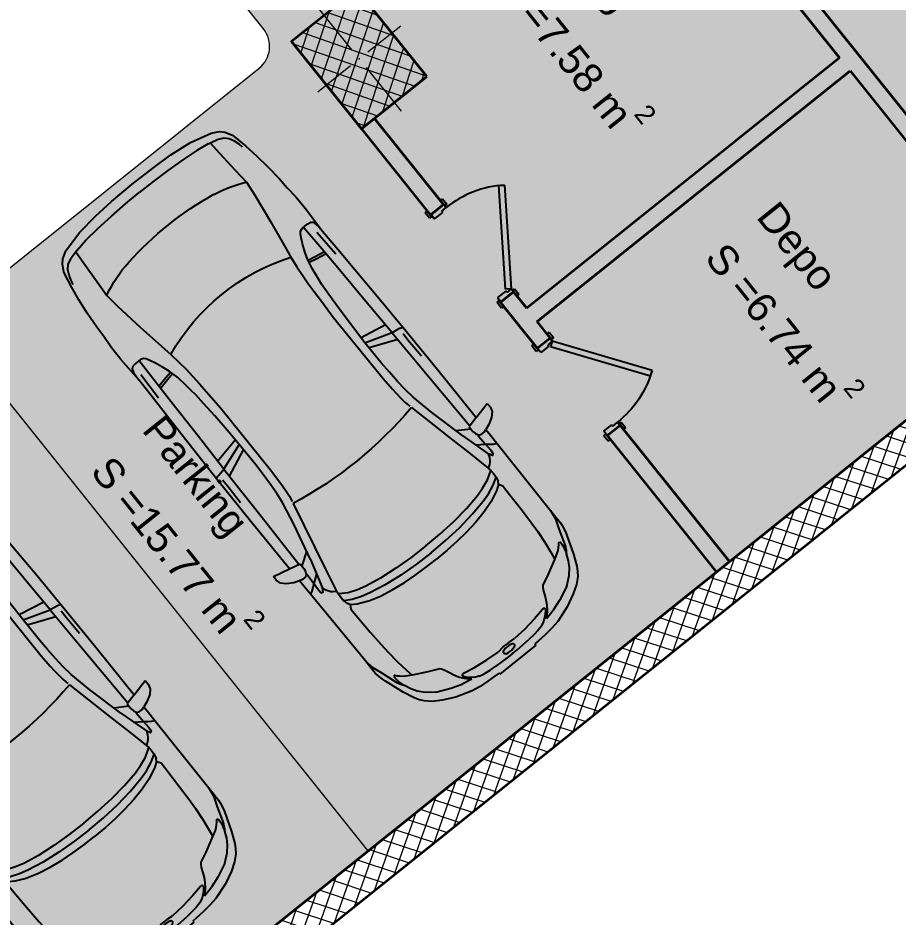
# Model space of a CAD drawing. Header units: metres. Extents: x 7511783 to 7512372, y 4692307 to 4692611.
# Drawn here: x 7511963.29 to 7511969.58, y 4692348.63 to 4692355.05 of the extents above; entities that cross this region are included whole.
import ezdxf

# ---------------------------------------------------------------- set-up
doc = ezdxf.new("R2010")
doc.units = ezdxf.units.M
for name, color, linetype, lineweight in [('A - Fill Zone_Pen_No__1', 7, 'Continuous', 0), ('A - Muret', 7, 'Continuous', 0), ('A - Muret_Pen_No__7', 7, 'Continuous', 0), ('A - Shtyllat', 7, 'Continuous', 0), ('A - Shtyllat_Pen_No__1', 7, 'Continuous', 0), ('A - Shtyllat_Pen_No__7', 7, 'Continuous', 0), ('A -Polyline_Pen_No__1', 7, 'Continuous', 0), ('A1 - Bodrumi -1', 7, 'Continuous', 0), ('A1 - Bodrumi -1_Pen_No__42', 8, 'Continuous', 0), ('ARCHICAD Doors_Pen_No__42', 8, 'Continuous', 0), ('bodrum 1 garazhat projekt', 7, 'Continuous', 0), ('garazhat-netw-amiri - b1', 20, 'Continuous', 0), ('Interior - Furniture _Pen_No__42', 8, 'Continuous', 0)]:
    doc.layers.add(name, color=color, linetype=linetype, lineweight=lineweight)
for name, color, linetype, lineweight, true_color in [('A - Fill Zone_Pen_No__102', 7, 'Continuous', 0, 0xcccccc), ('A - Fill Zone_Pen_No__145', 7, 'Continuous', 0, 0x0077b0), ('A - Muret_Pen_No__102', 7, 'Continuous', 0, 0xcccccc)]:
    doc.layers.add(name, color=color, linetype=linetype, lineweight=lineweight, true_color=true_color)
doc.styles.add('GENERATED_STYLE_1', font='arial.ttf')
pattern_1 = [(44.99999999999999, (0, 0), (-68.94290863686237, 68.94290863686243), []), (135.0000000000002, (0, 0), (68.94290863686219, 68.94290863686261), [])]

# ---------------------------------------------------------------- blocks, each defined once
blk = doc.blocks.new('Slab_6', base_point=(63264.51523607765, -68393.3326743771))
at = {"layer": 'A1 - Bodrumi -1_Pen_No__42', "color": 8, "linetype": 'Continuous', "lineweight": 25, "flags": 128}
blk.add_lwpolyline([(63264.51523607765, -68393.3326743771), (83257.00457082294, -63909.70114019907), (75456.13369070938, -29146.91751099753, 0.002191949762086438), (57048.23205081843, -33332.54687322022), (60252.72529317138, -47612.6326470723), (58637.28843211706, -47925.70844958309), (58785.1422201114, -48589.27355840802), (58818.69832244765, -48581.63779186852)], format="xyb", close=True, dxfattribs=at)
blk = doc.blocks.new('Wall_52', base_point=(83257.00457082296, -63909.70114019907))
at = {"layer": 'A - Muret_Pen_No__102', "linetype": 'Continuous', "lineweight": 13, "true_color": 0xcccccc}
h = blk.add_hatch(dxfattribs=at)
h.set_pattern_fill('CONCRETE_BLOCK', color=254, style=0, pattern_type=2)
h.set_pattern_definition(pattern_1)
h.paths.add_polyline_path([(82958.32441756947, -63720.47511161403), (63209.8076728204, -68149.39193870047), (63264.51523607765, -68393.3326743771), (83257.00457082296, -63909.70114019907)])
at = {"layer": 'A - Muret_Pen_No__7', "color": 7, "linetype": 'Continuous', "lineweight": 35, "flags": 128}
for points in [[(82958.32441756947, -63720.47511161403), (63209.8076728204, -68149.39193870047)], [(63264.51523607765, -68393.3326743771), (83257.00457082296, -63909.70114019907)]]:
    blk.add_lwpolyline(points, dxfattribs=at)
blk = doc.blocks.new('Door 22_2')
at = {"layer": 'ARCHICAD Doors_Pen_No__42', "color": 8, "linetype": 'Continuous', "lineweight": 25}
for p, q in [((-260.3921784050518, 393.9747868736185), (-237.4491209510099, 426.7408686451782)), ((349.0569425459581, -32.76608177155968), (-260.3921784050518, 393.9747868736185)), ((-237.4491209510099, 426.7408686451782), (371.9999999999999, 0)), ((-437, 0), (-437, 19)), ((-437, 19), (-387, 19)), ((-387, 0), (-437, 0)), ((-400, 0), (-437.0000000000001, 0)), ((-400, 0), (-437.0000000000001, 0)), ((-372.0000000000001, 0), (-400, 0)), ((-400, 0), (-400, -115)), ((-400, 0), (-400, -115)), ((-400, 0), (-400, -115)), ((-387, 19), (-387, 0)), ((-372.0000000000001, -40), (-372.0000000000001, 0)), ((371.9999999999999, 0), (349.0569425459581, -32.76608177155968)), ((400, 0), (372.0000000000001, 0)), ((372.0000000000001, 0), (372.0000000000001, -40)), ((387, 19), (437, 19)), ((387, 0), (387, 19)), ((437, 0), (387, 0)), ((400, -115), (400, 0)), ((400, 0), (400, -115)), ((400, 0), (400, -115)), ((400, 0), (437.0000000000001, 0)), ((400, 0), (437.0000000000001, 0)), ((437, 19), (437, 0)), ((-360.0000000000001, -40), (-372.0000000000001, -40)), ((-360.0000000000001, -115), (-360.0000000000001, -40)), ((372.0000000000001, -40), (360.0000000000001, -40)), ((360.0000000000001, -40), (360.0000000000001, -115)), ((-437, -139), (-437, -120)), ((-437, -120), (-387, -120)), ((-400, -120), (-437.0000000000001, -120)), ((-400, -120), (-437.0000000000001, -120)), ((-400, -120), (-400, -115)), ((-400, -115), (-375, -115)), ((-400, -115), (-360.0000000000001, -115)), ((-400, -115), (-400, -120)), ((-400, -115), (-400, -120)), ((-375, -120), (-400, -120)), ((-387, -120), (-387, -139)), ((-375, -115), (-375, -120)), ((360.0000000000001, -115), (400, -115)), ((375, -120), (375, -115)), ((375, -115), (400, -115)), ((400, -120), (375, -120)), ((387, -120), (437, -120)), ((387, -139), (387, -120)), ((400, -115), (400, -120)), ((400, -115), (400, -120)), ((400, -115), (400, -120)), ((400, -120), (437.0000000000001, -120)), ((400, -120), (437.0000000000001, -120)), ((437, -120), (437, -139)), ((-387, -139), (-437, -139)), ((437, -139), (387, -139))]:
    blk.add_line(p, q, dxfattribs=at)
blk.add_arc((371.9999999999999, 0), 744, 145, 180, dxfattribs=at)
blk = doc.blocks.new('Door 22')
at = {"layer": 'ARCHICAD Doors_Pen_No__42', "color": 8, "linetype": 'Continuous', "lineweight": 25}
for p, q in [((-260.3921784050518, 393.9747868736185), (-237.4491209510099, 426.7408686451782)), ((349.0569425459581, -32.76608177155968), (-260.3921784050518, 393.9747868736185)), ((-237.4491209510099, 426.7408686451782), (371.9999999999999, 0)), ((-387, 23.99999999999998), (-437, 23.99999999999998)), ((-437, 23.99999999999998), (-437, 4.99999999999999)), ((-437, 4.99999999999999), (-387, 4.99999999999999)), ((-400, 4.99999999999999), (-437.0000000000001, 4.99999999999999)), ((-400, 4.99999999999999), (-437.0000000000001, 4.99999999999999)), ((-375, 4.99999999999999), (-400, 4.99999999999999)), ((-400, 4.99999999999999), (-400, 0)), ((-400, 0), (-400, 4.99999999999999)), ((-400, 0), (-400, 4.99999999999999)), ((-400, 0), (-375, 0)), ((-372.0000000000001, 0), (-400, 0)), ((-400, 0), (-400, -115)), ((-400, -115), (-400, 0)), ((-400, -115), (-400, 0)), ((-387, 4.99999999999999), (-387, 23.99999999999998)), ((-375, 0), (-375, 4.99999999999999)), ((-372.0000000000001, -40), (-372.0000000000001, 0)), ((371.9999999999999, 0), (349.0569425459581, -32.76608177155968)), ((400, 0), (372.0000000000001, 0)), ((372.0000000000001, 0), (372.0000000000001, -40)), ((400, 4.99999999999999), (375, 4.99999999999999)), ((375, 4.99999999999999), (375, 0)), ((375, 0), (400, 0)), ((437, 23.99999999999998), (387, 23.99999999999998)), ((387, 23.99999999999998), (387, 4.99999999999999)), ((387, 4.99999999999999), (437, 4.99999999999999)), ((400, 0), (400, 4.99999999999999)), ((400, 0), (400, 4.99999999999999)), ((400, 0), (400, 4.99999999999999)), ((400, 4.99999999999999), (437.0000000000001, 4.99999999999999)), ((400, 4.99999999999999), (437.0000000000001, 4.99999999999999)), ((400, -115), (400, 0)), ((400, -115), (400, 0)), ((400, -115), (400, 0)), ((437, 4.99999999999999), (437, 23.99999999999998)), ((-360.0000000000001, -40), (-372.0000000000001, -40)), ((-360.0000000000001, -115), (-360.0000000000001, -40)), ((372.0000000000001, -40), (360.0000000000001, -40)), ((360.0000000000001, -40), (360.0000000000001, -115)), ((-387, -115), (-437, -115)), ((-437, -115), (-437, -134)), ((-400, -115), (-437.0000000000001, -115)), ((-400, -115), (-437.0000000000001, -115)), ((-400, -115), (-360.0000000000001, -115)), ((-387, -134), (-387, -115)), ((360.0000000000001, -115), (400, -115)), ((437, -115), (387, -115)), ((387, -115), (387, -134)), ((400, -115), (437.0000000000001, -115)), ((400, -115), (437.0000000000001, -115)), ((437, -134), (437, -115)), ((-437, -134), (-387, -134)), ((387, -134), (437, -134))]:
    blk.add_line(p, q, dxfattribs=at)
blk.add_arc((371.9999999999999, 0), 744, 145, 180, dxfattribs=at)
blk = doc.blocks.new('Wall_66', base_point=(75869.32925527594, -60330.84887310132))
at = {"layer": 'A - Muret_Pen_No__102', "linetype": 'Continuous', "lineweight": 0, "true_color": 0xcccccc}
for points in [[(75869.3361786271, -60330.84731343524), (76217.19494140375, -61881.97998520148), (76334.28647100818, -61855.72035009675), (76161.48160433388, -61085.18428802803), (76044.50282644822, -61111.43473909551)], [(76509.35066587248, -62636.33066520369), (76392.25908123996, -62662.59030681806), (76484.16780874423, -63072.41078044781), (76601.25935708471, -63046.15113883345)], [(76659.23202568662, -63853.02110271774), (76932.5725154128, -65071.84514858833), (77049.66413633733, -65045.58550697396), (76776.32357402712, -63826.7614973954)]]:
    blk.add_hatch(color=254, dxfattribs=at).paths.add_polyline_path(points)
at = {"layer": 'A - Muret_Pen_No__7', "color": 7, "linetype": 'Continuous', "lineweight": 35}
for p, q in [((76334.28645996685, -61855.72034614042), (76326.1897406048, -61819.61711726028)), ((76217.19490684207, -61881.9799765039), (76209.09818747999, -61845.87674762376)), ((76222.0737215556, -61880.88582523876), (76217.19490684207, -61881.9799765039)), ((76334.28645996685, -61855.72034614042), (76222.0737215556, -61880.88582523876)), ((76397.13792397878, -62661.49617940397), (76392.25910926524, -62662.59033066911)), ((76392.25910926524, -62662.59033066911), (76400.35582862732, -62698.69355954925)), ((76509.35066239003, -62636.33070030564), (76397.13792397878, -62661.49617940397)), ((76509.35066239003, -62636.33070030564), (76517.44738175209, -62672.43392918578)), ((76484.16781553742, -63072.41076660585), (76476.07109617535, -63036.30753772571)), ((76484.16781553742, -63072.41076660585), (76596.38055394866, -63047.24528750752)), ((76601.2593686622, -63046.15113624237), (76593.16264930012, -63010.04790736223)), ((76596.38055394866, -63047.24528750752), (76601.2593686622, -63046.15113624237)), ((76659.23201796059, -63853.02112077106), (76771.44475637184, -63827.85564167274)), ((76659.23201796059, -63853.02112077106), (76667.32873732266, -63889.1243496512)), ((76771.44475637184, -63827.85564167274), (76776.32357108538, -63826.76149040758)), ((76776.32357108538, -63826.76149040758), (76784.42029044744, -63862.86471928773))]:
    blk.add_line(p, q, dxfattribs=at)
at = {"layer": 'A - Muret_Pen_No__7', "color": 7, "linetype": 'Continuous', "lineweight": 35, "flags": 128}
for points in [[(75869.32925527594, -60330.84887310132), (76217.19490605514, -61881.97997299497)], [(76334.28645917992, -61855.7203426315), (76161.48157373241, -61085.18427093032)], [(76392.25910665521, -62662.59031903098), (76484.16781285482, -63072.4107546442)], [(76542.17520034437, -62782.69514171164), (76509.35065978, -62636.33068866751)], [(76601.2593659796, -63046.15112428072), (76568.43483070785, -62899.7866948364)], [(76659.23201007188, -63853.02108559533), (76932.57255871246, -65071.84514858833)], [(77049.66411183725, -65045.58551822487), (76776.32356319665, -63826.76145523185)], [(76932.57255871246, -65071.84514858833), (77049.66411183725, -65045.58551822487)]]:
    blk.add_lwpolyline(points, dxfattribs=at)
at = {"layer": 'ARCHICAD Doors_Pen_No__42', "color": 8, "linetype": 'Continuous', "lineweight": 25, "zscale": 1000, "rotation": 282.6403374234971}
blk.add_blockref('Door 22_2', (76421.81856117844, -62246.02552322303), dxfattribs=at)
at = {"layer": 'ARCHICAD Doors_Pen_No__42', "color": 8, "linetype": 'Continuous', "lineweight": 25, "xscale": -0.9999999999999998, "zscale": 1000, "rotation": 282.6403374234971}
blk.add_blockref('Door 22', (76683.91265516024, -63437.55046459012), dxfattribs=at)
blk = doc.blocks.new('Wall_68', base_point=(78808.32257254375, -59794.3123168723))
at = {"layer": 'A - Muret_Pen_No__102', "linetype": 'Continuous', "lineweight": 0, "true_color": 0xcccccc}
blk.add_hatch(color=254, dxfattribs=at).paths.add_polyline_path([(78808.32257254375, -59794.31231687229), (79845.39199156147, -64418.59937994905), (79962.48354468626, -64392.33974958559), (78925.41067878397, -59768.03731686877)])
at = {"layer": 'A - Muret_Pen_No__7', "color": 7, "linetype": 'Continuous', "lineweight": 35, "flags": 128}
for points in [[(79962.48354468626, -64392.33974958559), (78925.41067878397, -59768.03731686877)], [(78808.32257254375, -59794.31231687229), (79337.90308006862, -62155.70900343581)], [(79364.16271043208, -62272.80055656059), (79845.39199156147, -64418.59937994905)], [(79845.39199156147, -64418.59937994905), (79962.48354468626, -64392.33974958559)]]:
    blk.add_lwpolyline(points, dxfattribs=at)
blk = doc.blocks.new('Wall_69', base_point=(76451.34327758304, -62926.04632519987))
at = {"layer": 'A - Muret_Pen_No__102', "linetype": 'Continuous', "lineweight": 0, "true_color": 0xcccccc}
blk.add_hatch(color=254, dxfattribs=at).paths.add_polyline_path([(76568.43483070785, -62899.7866948364), (79364.16271043207, -62272.8005565606), (79337.9030800686, -62155.70900343582), (76542.17520034437, -62782.69514171161)])
at = {"layer": 'A - Muret_Pen_No__7', "color": 7, "linetype": 'Continuous', "lineweight": 35, "flags": 128}
for points in [[(79337.9030800686, -62155.70900343582), (76542.17520034437, -62782.69514171161)], [(76568.43483070785, -62899.7866948364), (79364.16271043207, -62272.8005565606)]]:
    blk.add_lwpolyline(points, dxfattribs=at)
blk = doc.blocks.new('Column_159', base_point=(76249.63972063035, -60655.45351618104))
at = {"layer": 'A - Shtyllat', "linetype": 'Continuous', "lineweight": 0, "true_color": 0x000000}
h = blk.add_hatch(dxfattribs=at)
h.set_pattern_fill('CONCRETE_BLOCK', color=18, style=0, pattern_type=2)
h.set_pattern_definition(pattern_1)
h.paths.add_polyline_path([(76629.94331629973, -60980.05970084323), (76454.77665111862, -60199.47233263302), (75869.33612496099, -60330.84733151885), (76044.50279014208, -61111.43469972906)])
at = {"layer": 'A - Shtyllat_Pen_No__1', "color": 7, "linetype": 'Continuous', "lineweight": 13}
for p, q in [((76232.12305411225, -60577.39477936002), (76144.5397215217, -60187.10109525492)), ((76327.69845745138, -60637.93684966292), (76620.4187205302, -60572.24935022002)), ((76171.58098380934, -60672.97018269915), (75878.86072073052, -60738.65768214207)), ((76267.15638714845, -60733.51225300206), (76354.73971973901, -61123.80593710716))]:
    blk.add_line(p, q, dxfattribs=at)
blk.add_point((76249.63972063035, -60655.45351618104), dxfattribs=at)
at = {"layer": 'A - Shtyllat_Pen_No__7', "color": 7, "linetype": 'Continuous', "lineweight": 35, "flags": 128}
blk.add_lwpolyline([(76629.94331629973, -60980.05970084323), (76454.77665111862, -60199.47233263302), (75869.33612496099, -60330.84733151885), (76044.50279014208, -61111.43469972906)], close=True, dxfattribs=at)
blk = doc.blocks.new('Car 05 22')
at = {"layer": 'Interior - Furniture _Pen_No__42', "color": 8, "linetype": 'Continuous', "lineweight": 25}
for p, q in [((1961.117547741, 983.2211582230001), (1928.938242309, 983.2211582230001)), ((1928.938242309, 983.2211582230001), (1957.843908175, 858.0544967500001)), ((1996.903176747, 974.9060932166), (1961.117547741, 983.2211582230001)), ((2026.89661068, 945.007687052), (1996.903176747, 974.9060932166)), ((2054.5732194, 897.577022836), (2026.89661068, 945.007687052)), ((-251.752794228, 841.0437339470001), (-372.3345973750002, 830.2299334650002)), ((-168.2198443133, 844.6061713611999), (-251.752794228, 841.0437339470001)), ((-78.35772569479998, 850.6357850930001), (-168.2198443133, 844.6061713611999)), ((-24.036324899, 852.2918850640001), (-78.35772569479998, 850.6357850930001)), ((40.3182760438, 852.333685063), (-24.036324899, 852.2918850640001)), ((230.8030912739, 845.5192631063), (40.3182760438, 852.333685063)), ((138.8862428820001, 832.3883788069999), (165.168377873, 840.2758852750001)), ((165.168377873, 840.2758852750001), (194.733578306, 844.324685204)), ((194.733578306, 844.324685204), (230.803091274, 845.519263106)), ((400.0158099590001, 847.5968063790001), (230.8030912739, 845.5192631063)), ((590.7241636140001, 851.6786068920002), (400.0158099590001, 847.5968063790001)), ((856.5325990199999, 856.1697074550001), (590.7241636140001, 851.6786068920002)), ((1129.8609284, 858.5331077519999), (856.5325990199999, 856.1697074550001)), ((1120.16623076, 836.3248049650001), (1119.51383092, 833.267204581)), ((1120.69723063, 838.160005195), (1120.16623076, 836.3248049650001)), ((1129.8609284, 858.5331077519999), (1120.69723063, 838.160005195)), ((1536.1071561, 860.3802508980001), (1129.8609284, 858.5331077519999)), ((1957.843908175, 858.0544967500001), (1536.1071561, 860.3802508980001)), ((1957.84390817, 858.0544967500001), (1977.22141076, 777.427813481)), ((2067.91700908, 857.6794056350002), (2054.5732194, 897.577022836)), ((2119.91703998, 857.4374531180001), (2067.91700908, 857.6794056350002)), ((2075.28112592, 835.6608695470001), (2067.91700908, 857.6794056350002)), ((2075.2191259, 809.398389361), (2075.28112592, 835.6608695470001)), ((2193.165590015, 856.4504063259001), (2119.91703998, 857.4374531180001)), ((2182.27381684, 834.0818412380002), (2193.16559002, 856.4504063260001)), ((2808.01466132, 852.5547640039999), (2193.165590015, 856.4504063259001)), ((2855.7113639, 852.6327640009999), (2808.01466132, 852.5547640039999)), ((2808.01466132, 852.5547640039999), (2876.86636504, 843.3172643940001)), ((2891.44016583, 852.528764005), (2855.7113639, 852.6327640009999)), ((2876.86636504, 843.3172643940001), (2954.16376923, 813.731165643)), ((2922.51356751, 852.0343640259999), (2891.44016583, 852.528764005)), ((2945.17226874, 849.4061641369999), (2922.51356751, 852.0343640259999)), ((2989.61447115, 839.6482645490003), (2945.17226874, 849.4061641369999)), ((3013.55027244, 833.064864827), (2989.61447115, 839.6482645490003)), ((-706.3378894982, 775.7872218095), (-757.6903274910002, 747.022066986)), ((-585.227090103, 801.027979058), (-706.3378894982, 775.7872218095)), ((-626.571782751, 772.4860242179999), (-664.8727541800001, 760.961322365)), ((-594.8871138119998, 778.489558035), (-626.571782751, 772.4860242179999)), ((-483.1389679684001, 817.2581826864), (-585.227090103, 801.027979058)), ((-372.3345973750002, 830.2299334650002), (-483.1389679684001, 817.2581826864)), ((124.560977278, 791.396786131), (129.0398444, 820.468777931)), ((125.693926866, 743.8968737240001), (124.560977278, 791.396786131)), ((129.0398444, 820.468777931), (138.8862428820001, 832.3883788069999)), ((210.873013229, 809.231738788), (418.0703055720001, 816.1926024380002)), ((1108.59023357, 773.98329714), (813.6270094460001, 769.327996556)), ((1036.25651944, 772.8416796290002), (996.5002997029999, 578.7916468290002)), ((1041.96657906, 578.0240872360001), (1107.56627095, 773.967136299)), ((1173.32542975, 774.8950612010001), (1090.33970038, 577.8925306800002)), ((1115.14443198, 808.9482015290001), (1108.59023357, 773.98329714)), ((1108.59023357, 773.98329714), (1537.61805657, 780.0259473990001)), ((1119.51383092, 833.267204581), (1115.14443198, 808.9482015290001)), ((1162.63563846, 830.4777734580001), (1220.13025657, 829.0713745190002)), ((1220.13025657, 829.0713745190002), (1369.65750367, 831.4890726950001)), ((1537.61805657, 780.0256115210001), (1974.99295641, 786.0764425990001)), ((1939.15395607, 686.22492547), (1995.917261, 777.427813481)), ((1977.22141076, 777.427813481), (2019.59119012, 777.427813481)), ((2019.59119012, 777.427813481), (2044.48611622, 783.069509224)), ((2044.48611622, 783.069509224), (2063.35562216, 792.2740022800001)), ((2063.35562216, 792.2740022800001), (2070.42572439, 799.8521965630001)), ((2068.68333559, 787.696981005), (2065.39356605, 794.4584027669999)), ((2068.68333559, 787.696981005), (2148.02030692, 790.4828861469999)), ((2070.42572439, 799.8521965630001), (2075.2191259, 809.398389361)), ((2106.51930118, 732.1586113790001), (2148.02030692, 790.4828861469999)), ((2148.02030692, 790.4828861469999), (2166.81146925, 813.8145374840001)), ((2148.02030692, 790.4828861469999), (2205.61920777, 792.204186117)), ((2166.81146925, 813.8145374840001), (2182.27381684, 834.0818412380002)), ((2205.61920777, 792.204186117), (2227.21980808, 791.0038861380001)), ((2234.36910819, 773.9630864369999), (2226.59190807, 769.8828865080001)), ((2227.21980808, 791.0038861380001), (2232.61990816, 790.0299861550001)), ((2232.61990816, 790.0299861550001), (2237.93539134, 787.287122525)), ((2238.46067648, 776.864360243), (2234.36910819, 773.9630864369999)), ((2240.81890828, 784.0391862600001), (2237.93539134, 787.287122525)), ((2238.46067648, 776.864360243), (2240.85090828, 780.520986322)), ((2240.85090828, 780.520986322), (2240.81890828, 784.0391862600001)), ((2904.11849592, 832.8863289209999), (2905.06820589, 832.837990116)), ((2954.16376923, 813.731165643), (3075.78877375, 774.6896785450001)), ((3154.26138006, 782.5577669589999), (3013.55027244, 833.064864827)), ((3100.48402088, 763.1120866269999), (3075.78877375, 774.6896785450001)), ((3235.883818752, 747.6101556219), (3154.26138006, 782.5577669589999)), ((-784.8200333720001, 721.8124613509999), (-815.0478655078001, 667.7598955197003)), ((-757.6903274910002, 747.022066986), (-784.8200333720001, 721.8124613509999)), ((-729.425104913, 716.3992494200002), (-750.5770825730001, 669.7773949330001)), ((-701.0941271610001, 743.2591195180001), (-729.425104913, 716.3992494200002)), ((-664.8727541800001, 760.961322365), (-701.0941271610001, 743.2591195180001)), ((327.3887276080001, 761.9208956260001), (125.394377448, 756.455747737)), ((132.4291391170001, 722.8048827370001), (125.693926866, 743.8968737240001)), ((146.670770152, 710.6062742990001), (132.4291391170001, 722.8048827370001)), ((171.252864179, 696.6287725440002), (146.670770152, 710.6062742990001)), ((521.950780327, 764.672895972), (327.3887276080001, 761.9208956260001)), ((355.2943663540001, 762.315609428), (339.1227247570001, 683.1192857359999)), ((373.4006373970001, 762.571715197), (357.2289958010001, 683.375391506)), ((813.6270094460001, 769.327996556), (521.950780327, 764.672895972)), ((2000.39650233, 701.5917706940002), (2213.53100788, 762.9814866290001)), ((2226.59190807, 769.8777067159999), (2213.53100788, 762.9814866290001)), ((2213.53100788, 762.9814866290001), (2238.34670825, 752.240186817)), ((2238.34670825, 752.240186817), (2258.53170854, 739.7174870370001)), ((2258.53170854, 739.7174870370001), (2269.0398087, 731.086787188)), ((2269.0398087, 731.086787188), (2278.83550884, 721.9650873480001)), ((2278.83550884, 721.9650873480001), (2293.79610906, 697.650987774)), ((3022.47491973, 758.305686711), (3023.66221975, 762.4851866380001)), ((3024.49924208, 753.7186598590001), (3022.47491973, 758.305686711)), ((3023.66221975, 762.4851866380001), (3034.64521991, 765.0503865930001)), ((3037.91041996, 743.452886971), (3024.49924208, 753.7186598590001)), ((3034.64521991, 765.0503865930001), (3046.93432009, 763.817386614)), ((3050.61522015, 730.6688871950001), (3037.91041996, 743.452886971)), ((3046.93432009, 763.817386614), (3060.9451203, 762.9292866300001)), ((3064.50712035, 714.6457874760001), (3050.61522015, 730.6688871950001)), ((3060.9451203, 762.9292866300001), (3089.85712072, 757.3861867269999)), ((3076.97452053, 697.807687771), (3064.50712035, 714.6457874760001)), ((3089.85712072, 757.3861867269999), (3108.43932099, 751.4304868319999)), ((3114.13862108, 753.311186799), (3100.48402088, 763.1120866269999)), ((3108.43932099, 751.4304868319999), (3122.8656212, 746.435986919)), ((3122.8656212, 746.435986919), (3114.13862108, 753.311186799)), ((3170.0706946, 726.5554905960001), (3122.8656212, 746.435986919)), ((3211.69204952, 701.0151137130001), (3170.0706946, 726.5554905960001)), ((3269.07948628, 728.3294692490001), (3235.883818752, 747.6101556219)), ((3298.56678787, 705.6390702070001), (3269.07948628, 728.3294692490001)), ((-815.0478655078001, 667.7598955197003), (-855.0523550635, 511.0116477078998)), ((-768.27197925, 602.2788720830002), (-750.5770825730001, 669.7773949330001)), ((212.566754139, 676.5412700230003), (171.252864179, 696.6287725440002)), ((266.3151410770001, 654.566867265), (212.566754139, 676.5412700230003)), ((319.490328155, 636.426864989), (266.3151410770001, 654.566867265)), ((339.1227247570001, 683.1192857359999), (329.5580559370001, 633.867334886)), ((357.2289958010001, 683.375391506), (346.76505809, 629.492778784)), ((2000.39650233, 701.5917706940002), (1730.35620914, 633.8338533080002)), ((1952.84760406, 621.338789111), (2122.04550654, 659.9572884350001)), ((2122.04550654, 659.9572884350001), (2293.79610906, 697.650987774)), ((2293.79610906, 697.650987774), (2317.1870094, 700.7385877199999)), ((2293.79610906, 697.6386630720001), (2293.79610906, 697.650987774)), ((2317.1870094, 700.7385877199999), (2345.74280982, 702.7498876850002)), ((2355.13419975, 639.912801441), (2317.1870094, 700.7385877199999)), ((2345.74280982, 702.7498876850002), (2378.92931031, 702.0184876970001)), ((2410.10490185, 649.1086815510001), (2378.92931031, 702.0184876970001)), ((2378.92931031, 702.0184876970001), (2410.57231077, 694.202887834)), ((2436.02871163, 583.2244924540001), (2410.10490185, 649.1086815510001)), ((2410.57231077, 694.202887834), (2410.58631694, 694.1782473540002)), ((2428.73881104, 681.706188053), (2410.57231077, 694.202887834)), ((2428.73881104, 681.706188053), (2457.25830016, 700.0355353230001)), ((2428.77597173, 681.7007453250001), (2428.73881104, 681.706188053)), ((2428.77597173, 681.7007453250001), (2456.66545813, 639.8418234830003)), ((2457.25830016, 700.0355353230001), (2535.4819126, 697.9905877680001)), ((2535.4226126, 697.9916562040003), (2673.21491462, 695.5089878119999)), ((2535.46586986, 697.9894090810001), (2535.4819126, 697.988971943)), ((2673.21491462, 695.5089878119999), (2787.200816290001, 691.4809878819999)), ((2787.200816290001, 691.4809878819999), (2868.41581748, 687.223087957)), ((2868.39588233, 687.2248867100001), (2959.72331881, 678.984388101)), ((2959.72331881, 678.984388101), (2868.41581748, 687.1969879569999)), ((2959.72331881, 678.984388101), (3047.2313201, 666.2002883250001)), ((3047.20992906, 666.2041971140002), (3100.00912087, 656.556188494)), ((3100.00912087, 656.556188494), (3076.97452053, 697.807687771)), ((3152.92075342, 553.873393456), (3100.00912087, 656.556188494)), ((3254.25934432, 663.1775183300001), (3211.69204952, 701.0151137130001)), ((3301.86726379, 602.8090087200001), (3254.25934432, 663.1775183300001)), ((3337.33388997, 663.380671991), (3298.56678787, 705.6390702070001)), ((3374.49419199, 603.583974516), (3337.33388997, 663.380671991)), ((-768.27197925, 602.2788720830002), (-782.764796709, 510.0106247469999)), ((-764.3441764490001, 617.261773195), (-665.7281459970001, 623.9546285630003)), ((-665.7281459970001, 623.9546285630003), (-500.877431885, 634.180288886)), ((-500.877431885, 634.180288886), (-383.0238853850001, 641.9613403830001)), ((-383.0238853850001, 641.9613403830001), (-274.2208861730001, 631.3184000780001)), ((-274.2208861730001, 631.3184000780001), (-56.40485420300001, 600.536895199)), ((-56.40485420300001, 600.536895199), (145.941775497, 566.5900898169999)), ((392.7088835140001, 617.8124267930001), (319.490328155, 636.426864989)), ((474.8166917820001, 607.105387857), (392.7088835140001, 617.8124267930001)), ((521.3449804749999, 601.6186871690002), (474.8166917820001, 607.105387857)), ((569.993568652, 596.838186569), (521.3449804749999, 601.6186871690002)), ((652.59274858, 590.9845858339999), (569.993568652, 596.838186569)), ((772.8388193580001, 584.9903850819999), (652.59274858, 590.9845858339999)), ((907.266686691, 580.298084493), (772.8388193580001, 584.9903850819999)), ((1041.96657906, 578.0240872360001), (907.266686691, 580.298084493)), ((1316.09897866, 580.475793563), (1227.79815085, 577.518695794)), ((1403.02450604, 584.4121905939999), (1316.09897866, 580.475793563)), ((1483.8761315, 590.1361862749999), (1403.02450604, 584.4121905939999)), ((1562.00595611, 600.5964783840001), (1483.8761315, 590.1361862749999)), ((1730.35620914, 633.8338533080002), (1562.00595611, 600.5964783840001)), ((1610.72419049, 544.0665862469999), (1779.61280153, 581.7538898049999)), ((1779.61280153, 581.7538898049999), (1952.84760406, 621.338789111)), ((2379.77420337, 575.387091212), (2355.13301598, 639.9159014410001)), ((2453.63941421, 521.616582688), (2436.02871163, 583.2244924540001)), ((2456.66545813, 639.8418234830003), (2487.23639187, 574.2621729599999)), ((3301.86726379, 602.8090087200001), (3346.01551313, 501.42179807)), ((3418.40079436, 512.743978351), (3374.49419199, 603.583974516)), ((145.941775497, 566.5900898169999), (233.261172115, 552.312592089)), ((233.261172115, 552.312592089), (315.3092800730001, 541.359190513)), ((315.2936019620001, 541.3606176840001), (384.2945810830001, 535.0794906230002)), ((384.2815104790001, 535.0803623180001), (454.174320738, 530.4191213629999)), ((454.170282107, 530.4193907049998), (526.242583163, 526.2868907769998)), ((526.2331313149999, 526.287307384), (627.7018846490002, 521.814890855)), ((627.6985462070002, 521.8149872519999), (756.75876515, 518.0884218199999)), ((756.75876515, 518.0884218199999), (1322.62824821, 518.052230308)), ((1227.79815085, 577.518695794), (1041.96657906, 578.0240872360001)), ((1322.62824821, 518.052230308), (1420.49779626, 521.6528908580001)), ((1420.49066257, 521.652523245), (1466.64156934, 524.030772681)), ((1466.62639694, 524.029990817), (1510.87647584, 527.594696836)), ((1510.85529759, 527.5929907539999), (1554.25309822, 533.0576906580002)), ((1554.25309822, 533.0576906580002), (1596.82961355, 540.969674969)), ((1597.28918852, 541.1774857889999), (1596.65116701, 540.8889849259999)), ((2397.33410595, 514.2584815219999), (2379.77250853, 575.3929912130001)), ((2419.31580918, 395.73626267), (2397.33316008, 514.2635815229999)), ((2477.61661773, 401.0764635800001), (2453.63941421, 521.616582688)), ((2487.23639187, 574.2621729599999), (2491.79934275, 562.0052962960002)), ((2491.79994982, 562.0052962960002), (2517.90263133, 477.034766618)), ((3189.62073735, 475.569766106), (3152.92075342, 553.873393456)), ((-855.0523550635, 511.0116477078998), (-874.6778528530002, 344.9579771100001)), ((-782.7621654889999, 510.0273763590001), (-794.5333543099999, 390.6265818930001)), ((2517.90263133, 477.034766618), (2537.54372273, 384.081034151)), ((3199.39883308, 466.7584630290001), (3189.62073735, 475.569766106)), ((3220.69886845, 454.3885401880001), (3199.39883308, 466.7584630290001)), ((3256.10680826, 439.241753418), (3220.67662376, 454.401458713)), ((3346.01551313, 501.42179807), (3374.29746586, 419.557472908)), ((3457.47689648, 393.098483403), (3418.40079436, 512.743978351)), ((-794.5333543099999, 390.6265818930001), (-802.432846809, 258.715288008)), ((2433.73206705, 266.091642182), (2419.31580918, 395.73626267)), ((2493.88922012, 269.050242651), (2477.61661773, 401.0764635800001)), ((3288.39019413, 425.101248479), (3256.10680826, 439.241753418)), ((3319.36158057, 408.4128426500001), (3288.39019413, 425.101248479)), ((3353.46269085, 384.251283776), (3319.36158057, 408.4128426500001)), ((3391.09039087, 344.247647689), (3374.29746586, 419.557472908)), ((3468.34279707, 330.9338860280001), (3457.47689648, 393.098483403)), ((-874.6778528530002, 344.9579771100001), (-882.9440546450002, 194.680643518)), ((2537.54372273, 384.081034151), (2551.45611664, 285.6281997640001)), ((3321.23357975, 370.497229407), (3320.99727986, 362.132926485)), ((3320.99727986, 362.132926485), (3338.31527228, 276.8564967000001)), ((3324.65427826, 377.297531782), (3321.23357975, 370.497229407)), ((3328.30797666, 379.591332583), (3324.65427826, 377.297531782)), ((3338.46837221, 379.452332535), (3328.30797666, 379.591332583)), ((3363.6407612, 357.8117249760001), (3338.46837221, 379.452332535)), ((3377.18239213, 359.973484801), (3353.46269085, 384.251283776)), ((3396.66521323, 315.8049103040001), (3363.6407612, 357.8117249760001)), ((3391.09039087, 344.247647689), (3377.18239213, 359.973484801)), ((3474.4914974, 263.721088865), (3468.34279707, 330.9338860280001)), ((-802.432846809, 258.715288008), (-806.813142649, 124.936494209)), ((2441.61713002, 131.955220918), (2433.73181129, 266.093942182)), ((2503.10292147, 133.173421111), (2493.88922012, 269.050242651)), ((2551.45611664, 285.6281997640001), (2559.71041303, 193.693567653)), ((3338.31527228, 276.8564967000001), (3351.88296634, 172.661960307)), ((3408.0703938, 289.3779877820002), (3396.66521323, 315.8049103040001)), ((3408.0703938, 289.3779877820002), (3413.77629411, 267.259988716)), ((3413.77548775, 267.2641933500001), (3418.45445829, 242.866384828)), ((3478.33319761, 199.9171915590001), (3474.4914974, 263.721088865)), ((-882.9440546450002, 194.680643518), (-885.376707689, 0)), ((2559.71041303, 193.693567653), (2564.38081099, 101.185635342)), ((3418.45219437, 242.878189745), (3424.04489467, 200.723791525)), ((3424.04489467, 200.723791525), (3427.72848251, 152.023715234)), ((3479.35651311, 164.9481933352), (3478.33319761, 199.9171915590001)), ((2444.0197128, -0.02730000432770001), (2441.61701245, 131.957220918)), ((2506.01959488, -3.859767548100002e-13), (2503.10292147, 133.173421111)), ((3351.88296634, 172.661960307), (3358.34376351, 75.87012649980001)), ((3432.36383112, 39.98011396419999), (3427.72848251, 152.023715234)), ((3489.51959821, 164.9481933352), (3479.35651311, 164.9481933352)), ((3489.51959821, -164.9481933352), (3489.51959821, 164.9481933352)), ((-806.813142649, 124.936494209), (-808.0470753050001, 0)), ((2564.38081099, 101.185635342), (2566.01761027, -0.006100002130650002)), ((3353.95786543, 27.8932505984), (3358.34376351, 75.87012649980001)), ((-885.376707689, 0), (-882.9440546450002, -194.680643518)), ((-806.813142649, -124.936494209), (-808.0470753050001, 1.476718538480001e-13)), ((2444.0197128, 0.02730000432710001), (2441.61701245, -131.957220918)), ((2564.38081099, -101.185635342), (2566.01761027, 0.006100002129970001)), ((3353.95786543, 27.8932505984), (3353.95786543, -0.7649002671629999)), ((3353.95786543, -27.8932505984), (3353.95786543, 0.7649002671619999)), ((3370.89075802, 11.7411041009), (3370.32315827, -0.7649002671629999)), ((3370.89075802, -11.7411041009), (3370.32315827, 0.7649002671619999)), ((3372.49235732, 23.6550082622), (3370.89075802, 11.7411041009)), ((3376.26728506, 38.993950924), (3372.49235732, 23.6550082622)), ((3381.98685317, 46.5714162664), (3376.26728506, 38.993950924)), ((3386.21005132, 48.3522168884), (3381.98685317, 46.5714162664)), ((3386.21005132, 48.3522168884), (3394.28954778, 48.3522168884)), ((3398.51284593, 46.5714162664), (3394.28954778, 48.3522168884)), ((3404.23226311, 38.99375151340001), (3398.51284593, 46.5714162664)), ((3404.23226311, 38.99375151340001), (3408.00714178, 23.6550082622)), ((3408.00714178, 23.6550082622), (3409.76654101, 8.055102813469999)), ((3409.76654101, 8.055102813469999), (3409.76654101, -4.961309141290002e-13)), ((3431.76949509, 57.3729975776), (3431.76949509, 56.7710829698)), ((3432.04453126, -0.0109000038072), (3432.36383112, 39.98011396419999)), ((3432.04453126, 0.0109000038063), (3432.36383112, -39.98011396419999)), ((2506.01959488, -2.780368116010001e-13), (2503.10292147, -133.173421111)), ((3353.95786543, -27.8932505984), (3358.34376351, -75.87012649980001)), ((3372.49235732, -23.6550082622), (3370.89075802, -11.7411041009)), ((3376.26728506, -38.993950924), (3372.49235732, -23.6550082622)), ((3381.98685317, -46.5714162664), (3376.26728506, -38.993950924)), ((3386.21005132, -48.3522168884), (3381.98685317, -46.5714162664)), ((3386.21005132, -48.3522168884), (3394.28954778, -48.3522168884)), ((3398.51284593, -46.5714162664), (3394.28954778, -48.3522168884)), ((3404.23226311, -38.99375151340001), (3398.51284593, -46.5714162664)), ((3404.23226311, -38.99375151340001), (3408.00714178, -23.6550082622)), ((3408.00714178, -23.6550082622), (3409.76654101, -8.055102813469999)), ((3409.76654101, -8.055102813469999), (3409.76654101, -3.892295027780001e-13)), ((3432.36383112, -39.98011396419999), (3427.72848251, -152.023715234)), ((3431.76949509, -57.3729975776), (3431.76949509, -56.7710829698)), ((-802.432846809, -258.715288008), (-806.813142649, -124.936494209)), ((2559.71041303, -193.693567653), (2564.38081099, -101.185635342)), ((3351.88296634, -172.661960307), (3358.34376351, -75.87012649980001)), ((2441.61713002, -131.955220918), (2433.73181129, -266.093942182)), ((2503.10292147, -133.173421111), (2493.88922012, -269.050242651)), ((3338.31527228, -276.8564967000001), (3351.88296634, -172.661960307)), ((3424.04489467, -200.723791525), (3427.72848251, -152.023715234)), ((3478.33319761, -199.9171915590001), (3479.35651311, -164.9481933352)), ((3479.35651311, -164.9481933352), (3489.51959821, -164.9481933352)), ((-882.9440546450002, -194.680643518), (-874.6778528530002, -344.9579771100001)), ((2551.45611664, -285.6281997640001), (2559.71041303, -193.693567653)), ((3413.77548775, -267.2641933500001), (3418.45445829, -242.866384828)), ((3418.45219437, -242.878189745), (3424.04489467, -200.723791525)), ((3474.4914974, -263.721088865), (3478.33319761, -199.9171915590001)), ((-794.5333543099999, -390.6265818930001), (-802.432846809, -258.715288008)), ((2433.73206705, -266.091642182), (2419.31580918, -395.73626267)), ((2493.88922012, -269.050242651), (2477.61661773, -401.0764635800001)), ((2537.54372273, -384.081034151), (2551.45611664, -285.6281997640001)), ((3320.99727986, -362.132926485), (3338.31527228, -276.8564967000001)), ((3396.66521323, -315.8049103040001), (3363.6407612, -357.8117249760001)), ((3408.0703938, -289.3779877820002), (3396.66521323, -315.8049103040001)), ((3408.0703938, -289.3779877820002), (3413.77629411, -267.259988716)), ((3468.34279707, -330.9338860280001), (3474.4914974, -263.721088865)), ((-874.6778528530002, -344.9579771100001), (-855.0523550635, -511.0116477078998)), ((2517.90263133, -477.034766618), (2537.54372273, -384.081034151)), ((3353.46269085, -384.251283776), (3319.36158057, -408.4128426500001)), ((3321.23357975, -370.497229407), (3320.99727986, -362.132926485)), ((3324.65427826, -377.297531782), (3321.23357975, -370.497229407)), ((3328.30797666, -379.591332583), (3324.65427826, -377.297531782)), ((3338.46837221, -379.452332535), (3328.30797666, -379.591332583)), ((3363.6407612, -357.8117249760001), (3338.46837221, -379.452332535)), ((3377.18239213, -359.973484801), (3353.46269085, -384.251283776)), ((3391.09039087, -344.247647689), (3374.29746586, -419.557472908)), ((3391.09039087, -344.247647689), (3377.18239213, -359.973484801)), ((3457.47689648, -393.098483403), (3468.34279707, -330.9338860280001)), ((-782.7621654889999, -510.0273763590001), (-794.5333543099999, -390.6265818930001)), ((2419.31580918, -395.73626267), (2397.33316008, -514.2635815229999)), ((2477.61661773, -401.0764635800001), (2453.63941421, -521.616582688)), ((3256.10680826, -439.241753418), (3220.67662376, -454.401458713)), ((3288.39019413, -425.101248479), (3256.10680826, -439.241753418)), ((3319.36158057, -408.4128426500001), (3288.39019413, -425.101248479)), ((3346.01551313, -501.42179807), (3374.29746586, -419.557472908)), ((3418.40079436, -512.743978351), (3457.47689648, -393.098483403)), ((-855.0523550635, -511.0116477078998), (-815.0478655078001, -667.7598955197003)), ((-768.27197925, -602.2788720830002), (-782.764796709, -510.0106247469999)), ((2491.79994982, -562.0052962960002), (2517.90263133, -477.034766618)), ((3189.62073735, -475.569766106), (3152.92075342, -553.873393456)), ((3199.39883308, -466.7584630290001), (3189.62073735, -475.569766106)), ((3220.69886845, -454.3885401880001), (3199.39883308, -466.7584630290001)), ((3301.86726379, -602.8090087200001), (3346.01551313, -501.42179807)), ((3374.49419199, -603.583974516), (3418.40079436, -512.743978351)), ((-56.40485420300001, -600.536895199), (145.941775497, -566.5900898169999)), ((145.941775497, -566.5900898169999), (233.261172115, -552.312592089)), ((233.261172115, -552.312592089), (315.3092800730001, -541.359190513)), ((315.2936019620001, -541.3606176840001), (384.2945810830001, -535.0794906230002)), ((384.2815104790001, -535.0803623180001), (454.174320738, -530.4191213629999)), ((454.170282107, -530.4193907049998), (526.242583163, -526.2868907769998)), ((526.2331313149999, -526.287307384), (627.7018846490002, -521.814890855)), ((627.6985462070002, -521.8149872519999), (756.75876515, -518.0884218199999)), ((756.75876515, -518.0884218199999), (1322.62824821, -518.052230308)), ((1041.96657906, -578.0240872360001), (907.266686691, -580.298084493)), ((1227.79815085, -577.518695794), (1041.96657906, -578.0240872360001)), ((1041.96657906, -578.0240872360001), (1107.56627095, -773.967136299)), ((1173.32542975, -774.8950612010001), (1090.33970038, -577.8925306800002)), ((1316.09897866, -580.475793563), (1227.79815085, -577.518695794)), ((1322.62824821, -518.052230308), (1420.49779626, -521.6528908580001)), ((1420.49066257, -521.652523245), (1466.64156934, -524.030772681)), ((1466.62639694, -524.029990817), (1510.87647584, -527.594696836)), ((1510.85529759, -527.5929907539999), (1554.25309822, -533.0576906580002)), ((1554.25309822, -533.0576906580002), (1596.82961355, -540.969674969)), ((1597.28918852, -541.1774857889999), (1596.65116701, -540.8889849259999)), ((1610.72419049, -544.0665862469999), (1779.61280153, -581.7538898049999)), ((2379.77420337, -575.387091212), (2355.13301598, -639.9159014410001)), ((2397.33410595, -514.2584815219999), (2379.77250853, -575.3929912130001)), ((2453.63941421, -521.616582688), (2436.02871163, -583.2244924540001)), ((2456.66545813, -639.8418234830003), (2487.23639187, -574.2621729599999)), ((2487.23639187, -574.2621729599999), (2491.79934275, -562.0052962960002)), ((3152.92075342, -553.873393456), (3100.00912087, -656.556188494)), ((-768.27197925, -602.2788720830002), (-750.5770825730001, -669.7773949330001)), ((-764.3441764490001, -617.261773195), (-665.7281459970001, -623.9546285630003)), ((-665.7281459970001, -623.9546285630003), (-500.877431885, -634.180288886)), ((-500.877431885, -634.180288886), (-383.0238853850001, -641.9613403830001)), ((-383.0238853850001, -641.9613403830001), (-274.2208861730001, -631.3184000780001)), ((-274.2208861730001, -631.3184000780001), (-56.40485420300001, -600.536895199)), ((319.490328155, -636.426864989), (266.3151410770001, -654.566867265)), ((392.7088835140001, -617.8124267930001), (319.490328155, -636.426864989)), ((339.1227247570001, -683.1192857359999), (329.5580559370001, -633.867334886)), ((357.2289958010001, -683.375391506), (346.76505809, -629.492778784)), ((474.8166917820001, -607.105387857), (392.7088835140001, -617.8124267930001)), ((521.3449804749999, -601.6186871690002), (474.8166917820001, -607.105387857)), ((569.993568652, -596.838186569), (521.3449804749999, -601.6186871690002)), ((652.59274858, -590.9845858339999), (569.993568652, -596.838186569)), ((772.8388193580001, -584.9903850819999), (652.59274858, -590.9845858339999)), ((907.266686691, -580.298084493), (772.8388193580001, -584.9903850819999)), ((1036.25651944, -772.8416796290002), (996.5002997029999, -578.7916468290002)), ((1403.02450604, -584.4121905939999), (1316.09897866, -580.475793563)), ((1483.8761315, -590.1361862749999), (1403.02450604, -584.4121905939999)), ((1562.00595611, -600.5964783840001), (1483.8761315, -590.1361862749999)), ((1730.35620914, -633.8338533080002), (1562.00595611, -600.5964783840001)), ((2000.39650233, -701.5917706940002), (1730.35620914, -633.8338533080002)), ((1779.61280153, -581.7538898049999), (1952.84760406, -621.338789111)), ((1952.84760406, -621.338789111), (2122.04550654, -659.9572884350001)), ((2355.13419975, -639.912801441), (2317.1870094, -700.7385877199999)), ((2436.02871163, -583.2244924540001), (2410.10490185, -649.1086815510001)), ((2428.77597173, -681.7007453250001), (2456.66545813, -639.8418234830003)), ((3301.86726379, -602.8090087200001), (3254.25934432, -663.1775183300001)), ((3337.33388997, -663.380671991), (3374.49419199, -603.583974516)), ((-815.0478655078001, -667.7598955197003), (-784.8200333720001, -721.8124613509999)), ((-729.425104913, -716.3992494200002), (-750.5770825730001, -669.7773949330001)), ((171.252864179, -696.6287725440002), (146.670770152, -710.6062742990001)), ((212.566754139, -676.5412700230003), (171.252864179, -696.6287725440002)), ((266.3151410770001, -654.566867265), (212.566754139, -676.5412700230003)), ((355.2943663540001, -762.315609428), (339.1227247570001, -683.1192857359999)), ((373.4006373970001, -762.571715197), (357.2289958010001, -683.375391506)), ((1939.15395607, -686.22492547), (1995.917261, -777.427813481)), ((2000.39650233, -701.5917706940002), (2213.53100788, -762.9814866290001)), ((2122.04550654, -659.9572884350001), (2293.79610906, -697.650987774)), ((2278.83550884, -721.9650873480001), (2293.79610906, -697.650987774)), ((2293.79610906, -697.6386630720001), (2293.79610906, -697.650987774)), ((2293.79610906, -697.650987774), (2317.1870094, -700.7385877199999)), ((2317.1870094, -700.7385877199999), (2345.74280982, -702.7498876850002)), ((2345.74280982, -702.7498876850002), (2378.92931031, -702.0184876970001)), ((2410.10490185, -649.1086815510001), (2378.92931031, -702.0184876970001)), ((2378.92931031, -702.0184876970001), (2410.57231077, -694.202887834)), ((2428.73881104, -681.706188053), (2410.57231077, -694.202887834)), ((2410.57231077, -694.202887834), (2410.58631694, -694.1782473540002)), ((2428.77597173, -681.7007453250001), (2428.73881104, -681.706188053)), ((2428.73881104, -681.706188053), (2457.25830016, -700.0355353230001)), ((2457.25830016, -700.0355353230001), (2535.4819126, -697.9905877680001)), ((2535.4226126, -697.9916562040003), (2673.21491462, -695.5089878119999)), ((2535.46586986, -697.9894090810001), (2535.4819126, -697.988971943)), ((2673.21491462, -695.5089878119999), (2787.200816290001, -691.4809878819999)), ((2787.200816290001, -691.4809878819999), (2868.41581748, -687.223087957)), ((2868.39588233, -687.2248867100001), (2959.72331881, -678.984388101)), ((2959.72331881, -678.984388101), (2868.41581748, -687.1969879569999)), ((2959.72331881, -678.984388101), (3047.2313201, -666.2002883250001)), ((3047.20992906, -666.2041971140002), (3100.00912087, -656.556188494)), ((3076.97452053, -697.807687771), (3064.50712035, -714.6457874760001)), ((3100.00912087, -656.556188494), (3076.97452053, -697.807687771)), ((3211.69204952, -701.0151137130001), (3170.0706946, -726.5554905960001)), ((3254.25934432, -663.1775183300001), (3211.69204952, -701.0151137130001)), ((3269.07948628, -728.3294692490001), (3298.56678787, -705.6390702070001)), ((3298.56678787, -705.6390702070001), (3337.33388997, -663.380671991)), ((-784.8200333720001, -721.8124613509999), (-757.6903274910002, -747.022066986)), ((-757.6903274910002, -747.022066986), (-706.3378894982, -775.7872218095)), ((-701.0941271610001, -743.2591195180001), (-729.425104913, -716.3992494200002)), ((-664.8727541800001, -760.961322365), (-701.0941271610001, -743.2591195180001)), ((-626.571782751, -772.4860242179999), (-664.8727541800001, -760.961322365)), ((125.693926866, -743.8968737240001), (124.560977278, -791.396786131)), ((327.3887276080001, -761.9208956260001), (125.394377448, -756.455747737)), ((132.4291391170001, -722.8048827370001), (125.693926866, -743.8968737240001)), ((146.670770152, -710.6062742990001), (132.4291391170001, -722.8048827370001)), ((521.950780327, -764.672895972), (327.3887276080001, -761.9208956260001)), ((813.6270094460001, -769.327996556), (521.950780327, -764.672895972)), ((1108.59023357, -773.98329714), (813.6270094460001, -769.327996556)), ((2106.51930118, -732.1586113790001), (2148.02030692, -790.4828861469999)), ((2213.53100788, -762.9814866290001), (2238.34670825, -752.240186817)), ((2226.59190807, -769.8777067159999), (2213.53100788, -762.9814866290001)), ((2234.36910819, -773.9630864369999), (2226.59190807, -769.8828865080001)), ((2238.34670825, -752.240186817), (2258.53170854, -739.7174870370001)), ((2258.53170854, -739.7174870370001), (2269.0398087, -731.086787188)), ((2269.0398087, -731.086787188), (2278.83550884, -721.9650873480001)), ((3024.49924208, -753.7186598590001), (3022.47491973, -758.305686711)), ((3022.47491973, -758.305686711), (3023.66221975, -762.4851866380001)), ((3023.66221975, -762.4851866380001), (3034.64521991, -765.0503865930001)), ((3037.91041996, -743.452886971), (3024.49924208, -753.7186598590001)), ((3034.64521991, -765.0503865930001), (3046.93432009, -763.817386614)), ((3050.61522015, -730.6688871950001), (3037.91041996, -743.452886971)), ((3046.93432009, -763.817386614), (3060.9451203, -762.9292866300001)), ((3064.50712035, -714.6457874760001), (3050.61522015, -730.6688871950001)), ((3060.9451203, -762.9292866300001), (3089.85712072, -757.3861867269999)), ((3100.48402088, -763.1120866269999), (3075.78877375, -774.6896785450001)), ((3089.85712072, -757.3861867269999), (3108.43932099, -751.4304868319999)), ((3114.13862108, -753.311186799), (3100.48402088, -763.1120866269999)), ((3108.43932099, -751.4304868319999), (3122.8656212, -746.435986919)), ((3122.8656212, -746.435986919), (3114.13862108, -753.311186799)), ((3170.0706946, -726.5554905960001), (3122.8656212, -746.435986919)), ((3154.26138006, -782.5577669589999), (3235.883818752, -747.6101556219)), ((3235.883818752, -747.6101556219), (3269.07948628, -728.3294692490001)), ((-706.3378894982, -775.7872218095), (-585.227090103, -801.027979058)), ((-594.8871138119998, -778.489558035), (-626.571782751, -772.4860242179999)), ((-585.227090103, -801.027979058), (-483.149337101, -817.2569687829999)), ((-483.149337101, -817.2569687829999), (-372.3345973750002, -830.2299334650002)), ((-372.3345973750002, -830.2299334650002), (-251.752794228, -841.0437339470001)), ((124.560977278, -791.396786131), (129.0398444, -820.468777931)), ((129.0398444, -820.468777931), (138.8862428820001, -832.3883788069999)), ((138.8862428820001, -832.3883788069999), (165.168377873, -840.2758852750001)), ((210.873013229, -809.231738788), (418.0703055720001, -816.1926024380002)), ((1108.59023357, -773.98329714), (1537.61805657, -780.0259473990001)), ((1115.14443198, -808.9482015290001), (1108.59023357, -773.98329714)), ((1119.51383092, -833.267204581), (1115.14443198, -808.9482015290001)), ((1120.16623076, -836.3248049650001), (1119.51383092, -833.267204581)), ((1162.63563846, -830.4777734580001), (1220.13025657, -829.0713745190002)), ((1220.13025657, -829.0713745190002), (1369.65750367, -831.4890726950001)), ((1537.61805657, -780.0256115210001), (1974.99295641, -786.0764425990001)), ((1957.84390817, -858.0544967500001), (1977.22141076, -777.427813481)), ((1977.22141076, -777.427813481), (2019.59119012, -777.427813481)), ((2019.59119012, -777.427813481), (2044.48611622, -783.069509224)), ((2044.48611622, -783.069509224), (2063.35562216, -792.2740022800001)), ((2063.35562216, -792.2740022800001), (2070.42572439, -799.8521965630001)), ((2068.68333559, -787.696981005), (2065.39356605, -794.4584027669999)), ((2068.68333559, -787.696981005), (2148.02030692, -790.4828861469999)), ((2070.42572439, -799.8521965630001), (2075.2191259, -809.398389361)), ((2075.2191259, -809.398389361), (2075.28112592, -835.6608695470001)), ((2148.02030692, -790.4828861469999), (2166.81146925, -813.8145374840001)), ((2148.02030692, -790.4828861469999), (2205.61920777, -792.204186117)), ((2166.81146925, -813.8145374840001), (2182.27381684, -834.0818412380002)), ((2182.27381684, -834.0818412380002), (2193.16559002, -856.4504063260001)), ((2205.61920777, -792.204186117), (2227.21980808, -791.0038861380001)), ((2227.21980808, -791.0038861380001), (2232.61990816, -790.0299861550001)), ((2232.61990816, -790.0299861550001), (2237.93539134, -787.287122525)), ((2238.46067648, -776.864360243), (2234.36910819, -773.9630864369999)), ((2240.81890828, -784.0391862600001), (2237.93539134, -787.287122525)), ((2238.46067648, -776.864360243), (2240.85090828, -780.520986322)), ((2240.85090828, -780.520986322), (2240.81890828, -784.0391862600001)), ((2876.86636504, -843.3172643940001), (2954.16376923, -813.731165643)), ((2954.16376923, -813.731165643), (3075.78877375, -774.6896785450001)), ((2989.61447115, -839.6482645490003), (3013.55027244, -833.064864827)), ((3013.55027244, -833.064864827), (3154.26138006, -782.5577669589999)), ((-251.752794228, -841.0437339470001), (-168.2198443133, -844.6061713611999)), ((-168.2198443133, -844.6061713611999), (-78.35772569479998, -850.6357850930001)), ((-78.35772569479998, -850.6357850930001), (-24.036324899, -852.2918850640001)), ((-24.036324899, -852.2918850640001), (40.3182760438, -852.333685063)), ((40.3182760438, -852.333685063), (230.8030912739, -845.5192631063)), ((165.168377873, -840.2758852750001), (194.733578306, -844.324685204)), ((194.733578306, -844.324685204), (230.803091274, -845.519263106)), ((230.8030912739, -845.5192631063), (400.0158099590001, -847.5968063790001)), ((400.0158099590001, -847.5968063790001), (590.7241636140001, -851.6786068920002)), ((590.7241636140001, -851.6786068920002), (856.5325990199999, -856.1697074550001)), ((856.5325990199999, -856.1697074550001), (1129.8609284, -858.5331077519999)), ((1120.69723063, -838.160005195), (1120.16623076, -836.3248049650001)), ((1129.8609284, -858.5331077519999), (1120.69723063, -838.160005195)), ((1129.8609284, -858.5331077519999), (1536.1071561, -860.3802508980001)), ((1536.1071561, -860.3802508980001), (1957.84390817, -858.0544967500001)), ((1957.84390817, -858.0544967500001), (1928.938242309, -983.2211582230001)), ((2026.89661068, -945.007687052), (2054.5732194, -897.577022836)), ((2054.5732194, -897.577022836), (2067.917009081, -857.6794056350002)), ((2075.28112592, -835.6608695470001), (2067.91700908, -857.6794056350002)), ((2067.917009081, -857.6794056350002), (2119.91703998, -857.4374531180001)), ((2119.91703998, -857.4374531180001), (2193.165590015, -856.4504063259001)), ((2193.165590015, -856.4504063259001), (2808.01466132, -852.5547640039999)), ((2808.01466132, -852.5547640039999), (2876.86636504, -843.3172643940001)), ((2808.01466132, -852.5547640039999), (2855.7113639, -852.6327640009999)), ((2855.7113639, -852.6327640009999), (2891.44016583, -852.528764005)), ((2891.44016583, -852.528764005), (2922.51356751, -852.0343640259999)), ((2922.51356751, -852.0343640259999), (2945.17226874, -849.4061641369999)), ((2945.17226874, -849.4061641369999), (2989.61447115, -839.6482645490003)), ((1996.903176747, -974.9060932166), (2026.89661068, -945.007687052)), ((1928.938242309, -983.2211582230001), (1961.117547741, -983.2211582230001)), ((1961.117547741, -983.2211582230001), (1996.903176747, -974.9060932166))]:
    blk.add_line(p, q, dxfattribs=at)
for centre, radius, start, end in [((492.8743121958001, 217.6762888661), 973.2499460396, 154.1544541405, 170.9117329646), ((1649.811844864, 0), 1520.416064058, 158.6992078, 201.3007921999999), ((-1245.217819199, 0), 2907.303426369, 349.2141992177, 10.78580078235001), ((1856.361619248, -1.736472437242), 2353.963924674, 170.8803955853, 189.9222862500999), ((492.8743121958001, -217.6762888661), 973.2499460396, 191.230533967, 205.8455458595)]:
    blk.add_arc(centre, radius, start, end, dxfattribs=at)
blk = doc.blocks.new('A$C75F44AD6')
at = {"layer": 'A - Fill Zone_Pen_No__102', "linetype": 'Continuous', "lineweight": 0, "true_color": 0xf2f2f2}
for points in [[(85004.4562437742, 17772.78453015799), (78881.68997444963, 16398.81397072196), (79499.18030848104, 13647.11935975932, -0.303477620488292), (79398.05184209526, 13446.32313851092), (79538.36359402334, 13472.50863352722), (79551.51633833554, 13413.96800390079), (85673.90741551945, 14789.52964256857)], [(82620.23382676819, 14104.21957470661), (85332.41289063786, 14712.84249296034), (85345.55039052645, 14654.29844034457), (85690.49870707332, 14731.70610632808), (86724.82143396864, 10106.37350289636), (83670.43478452301, 9421.379049743067)], [(80263.25625536287, 10972.47788105463), (79707.41611747457, 13450.96612074292), (82620.23555032356, 14104.21188938222), (83176.07568821189, 11625.72364969392)], [(76523.35714609695, 12792.62042856133), (76754.29858806044, 12844.44453421348), (78671.14253972202, 13274.59133950322), (78946.49662581964, 13336.38180520894), (79128.64042641693, 13377.2555413638), (79184.23033319986, 13389.73012010471), (79244.56675785064, 13403.26983484448), (79306.90763140364, 13417.25935526137), (79361.39934574667, 13430.32806688645), (79393.53856426012, 13443.86466909408), (79694.48587175172, 13508.62201814193), (80757.63263448702, 8768.056217131954), (77584.6395003327, 8060.847775281291)], [(73399.95770864913, 12096.64799017899), (76523.35714609695, 12792.62042856133), (77584.6395003327, 8060.847775281291), (74461.2790394951, 7364.701647175767)], [(83176.07568821192, 11625.72364969391), (80263.25625536287, 10972.47788105465), (80757.615351674, 8768.133281103786), (83670.43478452302, 9421.379049743096)]]:
    blk.add_hatch(color=7, dxfattribs=at).paths.add_polyline_path(points)
at = {"layer": 'A -Polyline_Pen_No__1', "color": 7, "linetype": 'Continuous', "lineweight": 13}
blk.add_lwpolyline([(42087.06217824772, 5064.989677192556), (79343.92388317184, 13425.56593777065, 0.4142135623730928), (79495.27905892913, 13664.5044461185), (72619.24386005754, 44305.87227748327)], format="xyb", dxfattribs=at)
blk.add_lwpolyline([(76523.35714609695, 12792.62042856133), (77584.6395003327, 8060.847775281291)], dxfattribs=at)
at = {"layer": 'A - Muret', "color": 7, "lineweight": 35}
for name, p in [('Wall_68', (82574.81958894292, 14032.53629763808)), ('Wall_66', (79635.8262716751, 13495.99974140906)), ('Wall_69', (80217.84029398221, 10900.80228931051)), ('Wall_52', (87023.50158722213, 9917.147474311307))]:
    blk.add_blockref(name, p, dxfattribs=at)
at = {"layer": 'A - Shtyllat', "color": 7, "lineweight": 35}
blk.add_blockref('Column_159', (80016.13673702952, 13171.39509832934), dxfattribs=at)
at = {"layer": 'A1 - Bodrumi -1', "color": 8, "linetype": 'Continuous', "lineweight": 25}
blk.add_blockref('Slab_6', (67031.01225247682, 5433.515940133278), dxfattribs=at)
at = {"layer": 'Interior - Furniture _Pen_No__42', "color": 8, "linetype": 'Continuous', "lineweight": 25, "xscale": -1, "zscale": 1000, "rotation": 102.9920884327157}
for p in [(78364.7729930566, 12215.97263053229), (75298.99054028493, 11508.62686284487)]:
    blk.add_blockref('Car 05 22', p, dxfattribs=at)
at = {"layer": 'A - Fill Zone_Pen_No__1', "color": 7, "lineweight": 13, "insert": (76985.04645270512, 11365.79112000806), "char_height": 209.9999964237213, "attachment_point": 7, "rotation": 282.64157785401096, "style": 'GENERATED_STYLE_1'}
blk.add_mtext('{\\fArial|b0|i0|c0|p34;Parking ^MS =15.77 m{\\H0.66x;\\S2^  ;}}', dxfattribs=at)
at = {"layer": 'A - Fill Zone_Pen_No__145', "color": 144, "lineweight": 20, "true_color": 0x0077b0, "char_height": 209.9999964237213, "attachment_point": 7, "style": 'GENERATED_STYLE_1'}
for s, insert, rotation in [('{\\fArial|b0|i0|c0|p34;Depo ^MS =7.58 m{\\H0.66x;\\S2^  ;}}', (81114.45779781077, 13224.99809696204), 282.64033742349676), ('{\\fArial|b0|i0|c0|p34;Depo ^MS =6.74 m{\\H0.66x;\\S2^  ;}}', (81598.66587506066, 10808.53332134527), 282.6403374234965)]:
    blk.add_mtext(s, dxfattribs=dict(at, insert=insert, rotation=rotation))

msp = doc.modelspace()

# ---------------------------------------------------------------- linework, layer by layer
at = {"layer": 'garazhat-netw-amiri - b1'}
msp.add_circle((7511922.380949955, 4692382.212120954), 75.36126493235138, dxfattribs=at)

# ---------------------------------------------------------------- block references
at = {"layer": 'bodrum 1 garazhat projekt', "xscale": 0.001, "yscale": 0.001, "zscale": 0.001, "rotation": 26.04535599708318}
msp.add_blockref('A$C75F44AD6', (7511899.624007692, 4692307.794563157), dxfattribs=at)

doc.saveas('drawing.dxf')
